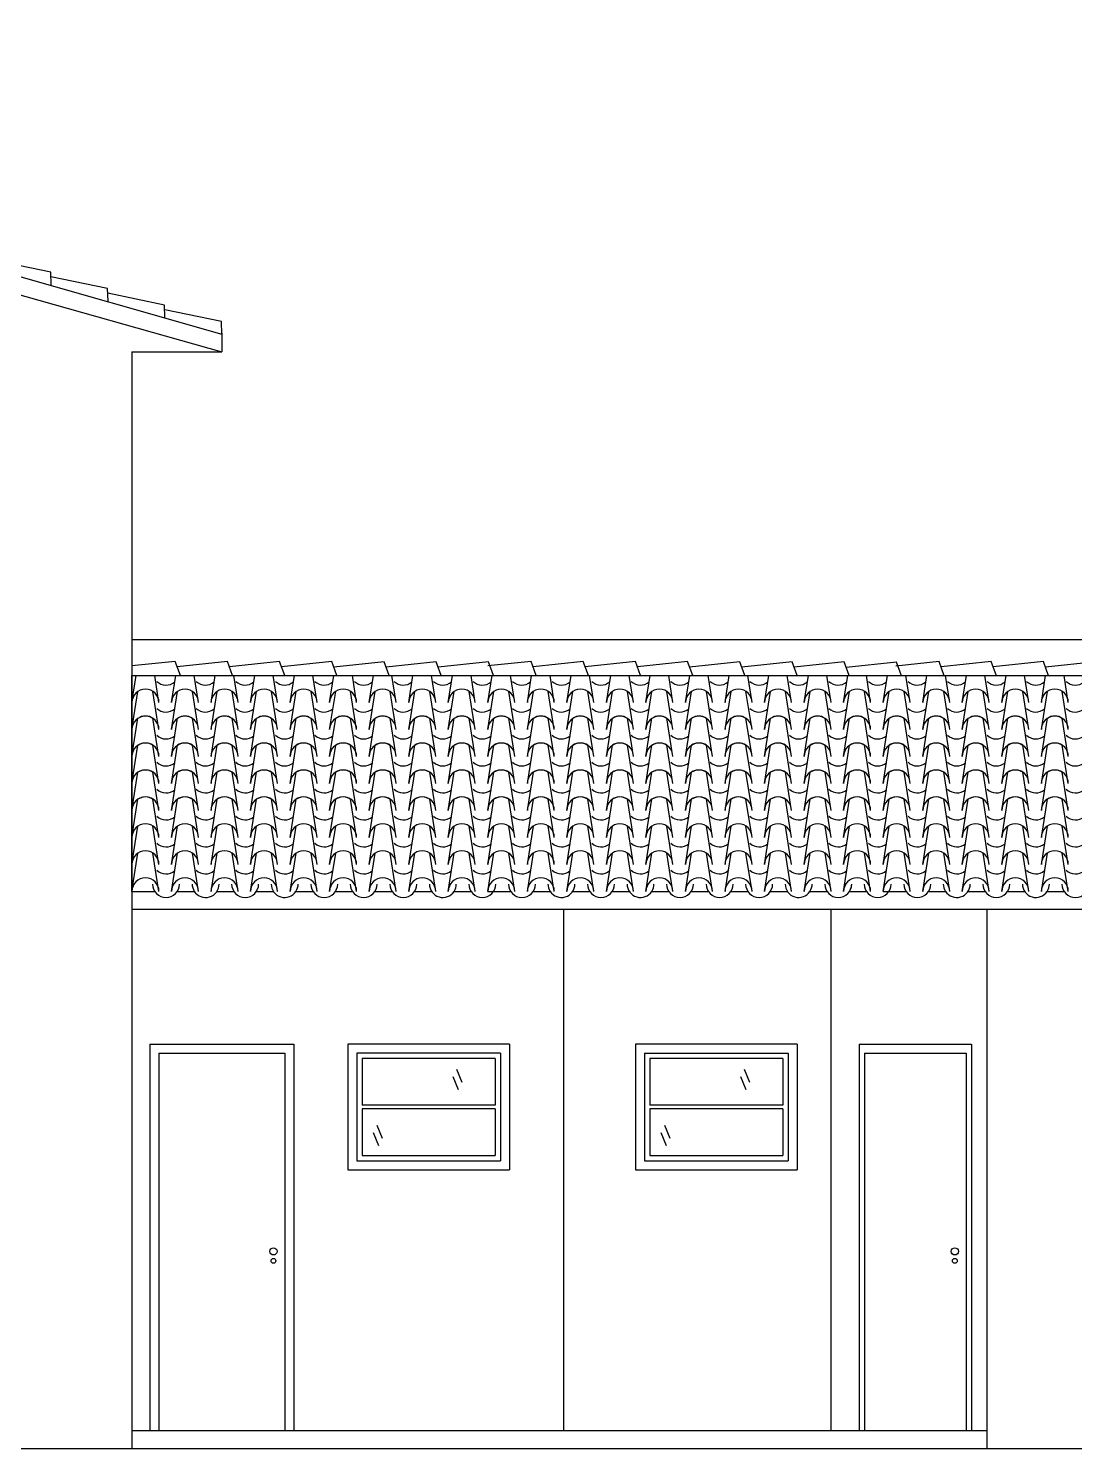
# Model space of a CAD drawing. Header units: millimetres. Extents: x 237 to 339, y 16 to 52.
# Drawn here: x 302.3 to 308.12, y 42.47 to 50.37 of the extents above; entities that cross this region are included whole.
import ezdxf

# ---------------------------------------------------------------- set-up
doc = ezdxf.new("R2010")
doc.units = ezdxf.units.MM
doc.header["$LTSCALE"] = 0.6
doc.header["$MEASUREMENT"] = 0
for name, color, linetype in [('0.3', 3, 'Continuous'), ('0.4', 4, 'Continuous'), ('AR-ALV-BXA', 1, 'Continuous'), ('COBERTURA', 32, 'Continuous')]:
    doc.layers.add(name, color=color, linetype=linetype)

msp = doc.modelspace()

# ---------------------------------------------------------------- linework, layer by layer
at = {"layer": '0.3', "lineweight": -3}
for p, q in [((297.379, 50.2666), (303.3773, 48.5706)), ((303.3773, 48.6745), (303.3773, 48.5706)), ((302.8773, 48.5706), (302.8773, 42.4706)), ((302.8773, 48.5706), (303.3772, 48.5706)), ((302.8773, 46.7703), (302.8773, 45.5703)), ((302.8773, 45.5703), (302.8773, 46.7703))]:
    msp.add_line(p, q, dxfattribs=at)
at = {"layer": '0.4', "lineweight": -3}
msp.add_line((286.9229, 42.4706), (313.7273, 42.4706), dxfattribs=at)
at = {"layer": 'AR-ALV-BXA', "lineweight": -3}
for p, q in [((302.8773, 46.9706), (310.2273, 46.9706)), ((302.8773, 46.7703), (310.2273, 46.7703)), ((302.8773, 45.5703), (303.004, 45.5703)), ((303.1298, 45.5703), (303.2239, 45.5703)), ((303.3497, 45.5703), (303.4438, 45.5703)), ((303.5696, 45.5703), (303.6637, 45.5703)), ((303.7895, 45.5703), (303.8836, 45.5703)), ((304.0094, 45.5703), (304.1035, 45.5703)), ((304.2293, 45.5703), (304.3235, 45.5703)), ((304.4493, 45.5703), (304.5434, 45.5703)), ((304.6692, 45.5703), (304.7633, 45.5703)), ((304.8565, 45.5703), (304.9832, 45.5703)), ((305.109, 45.5703), (305.2031, 45.5703)), ((305.3289, 45.5703), (305.423, 45.5703)), ((305.5488, 45.5703), (305.6429, 45.5703)), ((305.7687, 45.5703), (305.8628, 45.5703)), ((305.9886, 45.5703), (306.0827, 45.5703)), ((306.2085, 45.5703), (306.3027, 45.5703)), ((306.4285, 45.5703), (306.5226, 45.5703)), ((306.6484, 45.5703), (306.7425, 45.5703)), ((306.8683, 45.5703), (306.9624, 45.5703)), ((307.0556, 45.5703), (307.1823, 45.5703)), ((307.3081, 45.5703), (307.4022, 45.5703)), ((307.528, 45.5703), (307.6221, 45.5703)), ((307.7479, 45.5703), (307.842, 45.5703)), ((307.9678, 45.5703), (308.062, 45.5703)), ((302.8773, 45.4703), (310.2273, 45.4703)), ((305.2773, 45.4703), (305.2773, 42.5706)), ((306.7651, 45.4703), (306.7651, 42.5706)), ((307.632, 45.4703), (307.632, 42.4706)), ((302.9773, 44.7206), (303.7773, 44.7206)), ((302.9773, 44.7206), (302.9773, 42.5706)), ((303.7773, 44.7206), (303.7773, 42.5706)), ((304.9773, 44.7206), (304.0773, 44.7206)), ((304.0773, 44.7206), (304.0773, 44.0206)), ((304.9773, 44.7206), (304.9773, 44.0206)), ((306.5773, 44.7206), (305.6773, 44.7206)), ((305.6773, 44.7206), (305.6773, 44.0206)), ((306.5773, 44.7206), (306.5773, 44.0206)), ((306.9217, 44.7206), (307.5473, 44.7206)), ((306.9217, 44.7206), (306.9217, 42.5706)), ((307.5473, 44.7206), (307.5473, 42.5706)), ((303.0273, 44.6706), (303.0273, 42.5706)), ((303.0273, 44.6706), (303.7273, 44.6706)), ((303.7273, 44.6706), (303.7273, 42.5706)), ((304.1273, 44.6706), (304.1273, 44.0706)), ((304.9273, 44.6706), (304.1273, 44.6706)), ((304.8973, 44.6406), (304.1573, 44.6406)), ((304.1573, 44.6406), (304.1573, 44.3806)), ((304.8973, 44.6406), (304.8973, 44.3806)), ((304.9273, 44.6706), (304.9273, 44.0706)), ((305.7273, 44.6706), (306.5273, 44.6706)), ((305.7273, 44.6706), (305.7273, 44.0706)), ((306.4973, 44.6406), (305.7573, 44.6406)), ((305.7573, 44.6406), (305.7573, 44.3806)), ((306.4973, 44.6406), (306.4973, 44.3806)), ((306.5273, 44.6706), (306.5273, 44.0706)), ((306.9517, 44.6706), (306.9517, 42.5706)), ((306.9517, 44.6706), (307.5173, 44.6706)), ((307.5173, 44.6706), (307.5173, 42.5706)), ((304.6827, 44.5807), (304.7124, 44.5087)), ((306.2827, 44.5807), (306.3124, 44.5087)), ((304.6626, 44.5406), (304.6923, 44.4686)), ((306.2626, 44.5406), (306.2923, 44.4686)), ((304.8973, 44.3806), (304.1573, 44.3806)), ((304.8973, 44.3606), (304.1573, 44.3606)), ((304.1573, 44.3606), (304.1573, 44.1006)), ((304.8973, 44.3606), (304.8973, 44.1006)), ((306.4973, 44.3806), (305.7573, 44.3806)), ((306.4973, 44.3606), (305.7573, 44.3606)), ((305.7573, 44.3606), (305.7573, 44.1006)), ((306.4973, 44.3606), (306.4973, 44.1006)), ((304.2395, 44.2695), (304.2692, 44.1975)), ((305.8395, 44.2695), (305.8692, 44.1975)), ((304.2194, 44.2293), (304.2491, 44.1573)), ((305.8194, 44.2293), (305.8491, 44.1573)), ((304.1573, 44.1006), (304.8973, 44.1006)), ((305.7573, 44.1006), (306.4973, 44.1006)), ((304.0773, 44.0206), (304.9773, 44.0206)), ((304.1273, 44.0706), (304.9273, 44.0706)), ((305.6773, 44.0206), (306.5773, 44.0206)), ((305.7273, 44.0706), (306.5273, 44.0706)), ((302.8773, 42.5706), (307.632, 42.5706))]:
    msp.add_line(p, q, dxfattribs=at)
for centre, radius in [((303.6641, 43.5676), 0.02), ((307.4542, 43.5676), 0.02), ((303.6641, 43.5149), 0.0134), ((307.4542, 43.5149), 0.0134)]:
    msp.add_circle(centre, radius, dxfattribs=at)
at = {"layer": 'COBERTURA', "lineweight": -3}
for p, q in [((297.3852, 50.3706), (303.3774, 48.6706)), ((302.4251, 49.0145), (302.1097, 49.0797)), ((302.428, 48.9447), (302.4251, 49.0145)), ((302.7416, 48.9231), (302.4262, 48.9883)), ((302.428, 48.9447), (302.428, 48.9447)), ((302.7444, 48.8533), (302.7416, 48.9231)), ((303.058, 48.8317), (302.7426, 48.8969)), ((303.0609, 48.7619), (303.058, 48.8317)), ((303.3745, 48.7404), (303.0591, 48.8055)), ((303.0609, 48.7619), (303.0609, 48.7619)), ((303.3774, 48.6706), (303.3745, 48.7404)), ((303.1175, 46.8497), (302.8773, 46.8241)), ((303.1466, 46.7703), (303.1175, 46.8497)), ((303.408, 46.8491), (303.1286, 46.8194)), ((303.4368, 46.7703), (303.408, 46.8491)), ((303.6984, 46.8486), (303.419, 46.8189)), ((303.727, 46.7703), (303.6984, 46.8486)), ((303.9888, 46.848), (303.7095, 46.8183)), ((304.0173, 46.7703), (303.9888, 46.848)), ((304.2793, 46.8475), (303.9999, 46.8178)), ((304.3075, 46.7703), (304.2793, 46.8475)), ((305.0967, 46.8497), (304.8565, 46.8241)), ((305.1258, 46.7703), (305.0967, 46.8497)), ((305.3872, 46.8491), (305.1078, 46.8194)), ((305.416, 46.7703), (305.3872, 46.8491)), ((305.6776, 46.8486), (305.3982, 46.8189)), ((305.7062, 46.7703), (305.6776, 46.8486)), ((305.968, 46.848), (305.6887, 46.8183)), ((305.9965, 46.7703), (305.968, 46.848)), ((306.2585, 46.8475), (305.9791, 46.8178)), ((306.2867, 46.7703), (306.2585, 46.8475)), ((307.3664, 46.8491), (307.1261, 46.8236)), ((307.3954, 46.7698), (307.3664, 46.8491)), ((307.6568, 46.8486), (307.3774, 46.8189)), ((307.6856, 46.7698), (307.6568, 46.8486)), ((307.9472, 46.848), (307.6679, 46.8183)), ((307.9759, 46.7698), (307.9472, 46.848)), ((308.2377, 46.8475), (307.9583, 46.8178)), ((302.8773, 46.6203), (302.9009, 46.7703)), ((303.0273, 46.6203), (303.0037, 46.7703)), ((303.0972, 46.6203), (303.1208, 46.7703)), ((303.1415, 46.7841), (303.1415, 46.7841)), ((303.2472, 46.6203), (303.2236, 46.7703)), ((303.3171, 46.6203), (303.3407, 46.7703)), ((303.432, 46.7835), (303.432, 46.7835)), ((303.4671, 46.6203), (303.4435, 46.7703)), ((303.537, 46.6203), (303.5606, 46.7703)), ((303.687, 46.6203), (303.6634, 46.7703)), ((303.7224, 46.783), (303.7224, 46.783)), ((303.7569, 46.6203), (303.7805, 46.7703)), ((303.9069, 46.6203), (303.8833, 46.7703)), ((303.9768, 46.6203), (304.0004, 46.7703)), ((304.0128, 46.7824), (304.0128, 46.7824)), ((304.1268, 46.6203), (304.1032, 46.7703)), ((304.1967, 46.6203), (304.2203, 46.7703)), ((304.5697, 46.8469), (304.2903, 46.8172)), ((304.3033, 46.7819), (304.3033, 46.7819)), ((304.3467, 46.6203), (304.3231, 46.7703)), ((304.4166, 46.6203), (304.4403, 46.7703)), ((304.5666, 46.6203), (304.543, 46.7703)), ((304.5977, 46.7703), (304.5697, 46.8469)), ((304.8601, 46.8464), (304.5808, 46.8167)), ((304.5937, 46.7813), (304.5937, 46.7813)), ((304.6366, 46.6203), (304.6602, 46.7703)), ((304.7866, 46.6203), (304.763, 46.7703)), ((304.8565, 46.6203), (304.8801, 46.7703)), ((304.8565, 46.6203), (304.8801, 46.7703)), ((304.888, 46.7703), (304.8601, 46.8464)), ((304.8841, 46.7808), (304.8841, 46.7808)), ((305.0065, 46.6203), (304.9829, 46.7703)), ((305.0764, 46.6203), (305.1, 46.7703)), ((305.1208, 46.7841), (305.1208, 46.7841)), ((305.2264, 46.6203), (305.2028, 46.7703)), ((305.2963, 46.6203), (305.3199, 46.7703)), ((305.4112, 46.7835), (305.4112, 46.7835)), ((305.4463, 46.6203), (305.4227, 46.7703)), ((305.5162, 46.6203), (305.5398, 46.7703)), ((305.6662, 46.6203), (305.6426, 46.7703)), ((305.7016, 46.783), (305.7016, 46.783)), ((305.7361, 46.6203), (305.7597, 46.7703)), ((305.8861, 46.6203), (305.8625, 46.7703)), ((305.956, 46.6203), (305.9796, 46.7703)), ((305.992, 46.7824), (305.992, 46.7824)), ((306.106, 46.6203), (306.0824, 46.7703)), ((306.1759, 46.6203), (306.1995, 46.7703)), ((306.5489, 46.8469), (306.2695, 46.8172)), ((306.2825, 46.7819), (306.2825, 46.7819)), ((306.3259, 46.6203), (306.3023, 46.7703)), ((306.3959, 46.6203), (306.4195, 46.7703)), ((306.5459, 46.6203), (306.5222, 46.7703)), ((306.5769, 46.7703), (306.5489, 46.8469)), ((306.8393, 46.8464), (306.56, 46.8167)), ((306.5729, 46.7813), (306.5729, 46.7813)), ((306.6158, 46.6203), (306.6394, 46.7703)), ((306.7658, 46.6203), (306.7422, 46.7703)), ((306.8357, 46.6203), (306.8593, 46.7703)), ((306.8357, 46.6203), (306.8593, 46.7703)), ((306.8672, 46.7703), (306.8393, 46.8464)), ((307.1298, 46.8458), (306.8504, 46.8161)), ((306.8633, 46.7808), (306.8633, 46.7808)), ((306.9857, 46.6203), (306.9621, 46.7703)), ((307.0556, 46.6203), (307.0792, 46.7703)), ((307.0556, 46.6203), (307.0792, 46.7703)), ((307.1576, 46.7698), (307.1298, 46.8458)), ((307.1538, 46.7802), (307.1538, 46.7802)), ((307.2056, 46.6203), (307.182, 46.7703)), ((307.2755, 46.6203), (307.2991, 46.7703)), ((307.3904, 46.7835), (307.3904, 46.7835)), ((307.4255, 46.6203), (307.4019, 46.7703)), ((307.4954, 46.6203), (307.519, 46.7703)), ((307.6454, 46.6203), (307.6218, 46.7703)), ((307.6808, 46.783), (307.6808, 46.783)), ((307.7153, 46.6203), (307.7389, 46.7703)), ((307.8653, 46.6203), (307.8417, 46.7703)), ((307.9352, 46.6203), (307.9588, 46.7703)), ((307.9712, 46.7824), (307.9712, 46.7824)), ((308.0852, 46.6203), (308.0616, 46.7703)), ((302.8773, 46.4703), (302.9107, 46.6828)), ((303.0273, 46.4703), (302.9938, 46.6828)), ((303.0972, 46.4703), (303.1306, 46.6828)), ((303.2472, 46.4703), (303.2137, 46.6828)), ((303.3171, 46.4703), (303.3505, 46.6828)), ((303.4671, 46.4703), (303.4337, 46.6828)), ((303.537, 46.4703), (303.5704, 46.6828)), ((303.687, 46.4703), (303.6536, 46.6828)), ((303.7569, 46.4703), (303.7903, 46.6828)), ((303.9069, 46.4703), (303.8735, 46.6828)), ((303.9768, 46.4703), (304.0103, 46.6828)), ((304.1268, 46.4703), (304.0934, 46.6828)), ((304.1967, 46.4703), (304.2302, 46.6828)), ((304.3467, 46.4703), (304.3133, 46.6828)), ((304.4166, 46.4703), (304.4501, 46.6828)), ((304.5666, 46.4703), (304.5332, 46.6828)), ((304.6366, 46.4703), (304.67, 46.6828)), ((304.7866, 46.4703), (304.7531, 46.6828)), ((304.8565, 46.4703), (304.8899, 46.6828)), ((304.8565, 46.4703), (304.8899, 46.6828)), ((305.0065, 46.4703), (304.973, 46.6828)), ((305.0764, 46.4703), (305.1098, 46.6828)), ((305.2264, 46.4703), (305.1929, 46.6828)), ((305.2963, 46.4703), (305.3297, 46.6828)), ((305.4463, 46.4703), (305.4129, 46.6828)), ((305.5162, 46.4703), (305.5496, 46.6828)), ((305.6662, 46.4703), (305.6328, 46.6828)), ((305.7361, 46.4703), (305.7696, 46.6828)), ((305.8861, 46.4703), (305.8527, 46.6828)), ((305.956, 46.4703), (305.9895, 46.6828)), ((306.106, 46.4703), (306.0726, 46.6828)), ((306.1759, 46.4703), (306.2094, 46.6828)), ((306.3259, 46.4703), (306.2925, 46.6828)), ((306.3959, 46.4703), (306.4293, 46.6828)), ((306.5459, 46.4703), (306.5124, 46.6828)), ((306.6158, 46.4703), (306.6492, 46.6828)), ((306.7658, 46.4703), (306.7323, 46.6828)), ((306.8357, 46.4703), (306.8691, 46.6828)), ((306.8357, 46.4703), (306.8691, 46.6828)), ((306.9857, 46.4703), (306.9522, 46.6828)), ((307.0556, 46.4703), (307.089, 46.6828)), ((307.0556, 46.4703), (307.089, 46.6828)), ((307.2056, 46.4703), (307.1722, 46.6828)), ((307.2755, 46.4703), (307.3089, 46.6828)), ((307.4255, 46.4703), (307.3921, 46.6828)), ((307.4954, 46.4703), (307.5288, 46.6828)), ((307.6454, 46.4703), (307.612, 46.6828)), ((307.7153, 46.4703), (307.7488, 46.6828)), ((307.8653, 46.4703), (307.8319, 46.6828)), ((307.9352, 46.4703), (307.9687, 46.6828)), ((308.0852, 46.4703), (308.0518, 46.6828)), ((302.8773, 46.3203), (302.9107, 46.5328)), ((303.0273, 46.3203), (302.9938, 46.5328)), ((303.0972, 46.3203), (303.1306, 46.5328)), ((303.2472, 46.3203), (303.2137, 46.5328)), ((303.3171, 46.3203), (303.3505, 46.5328)), ((303.4671, 46.3203), (303.4337, 46.5328)), ((303.537, 46.3203), (303.5704, 46.5328)), ((303.687, 46.3203), (303.6536, 46.5328)), ((303.7569, 46.3203), (303.7903, 46.5328)), ((303.9069, 46.3203), (303.8735, 46.5328)), ((303.9768, 46.3203), (304.0103, 46.5328)), ((304.1268, 46.3203), (304.0934, 46.5328)), ((304.1967, 46.3203), (304.2302, 46.5328)), ((304.3467, 46.3203), (304.3133, 46.5328)), ((304.4166, 46.3203), (304.4501, 46.5328)), ((304.5666, 46.3203), (304.5332, 46.5328)), ((304.6366, 46.3203), (304.67, 46.5328)), ((304.7866, 46.3203), (304.7531, 46.5328)), ((304.8565, 46.3203), (304.8899, 46.5328)), ((304.8565, 46.3203), (304.8899, 46.5328)), ((305.0065, 46.3203), (304.973, 46.5328)), ((305.0764, 46.3203), (305.1098, 46.5328)), ((305.2264, 46.3203), (305.1929, 46.5328)), ((305.2963, 46.3203), (305.3297, 46.5328)), ((305.4463, 46.3203), (305.4129, 46.5328)), ((305.5162, 46.3203), (305.5496, 46.5328)), ((305.6662, 46.3203), (305.6328, 46.5328)), ((305.7361, 46.3203), (305.7696, 46.5328)), ((305.8861, 46.3203), (305.8527, 46.5328)), ((305.956, 46.3203), (305.9895, 46.5328)), ((306.106, 46.3203), (306.0726, 46.5328)), ((306.1759, 46.3203), (306.2094, 46.5328)), ((306.3259, 46.3203), (306.2925, 46.5328)), ((306.3959, 46.3203), (306.4293, 46.5328)), ((306.5459, 46.3203), (306.5124, 46.5328)), ((306.6158, 46.3203), (306.6492, 46.5328)), ((306.7658, 46.3203), (306.7323, 46.5328)), ((306.8357, 46.3203), (306.8691, 46.5328)), ((306.8357, 46.3203), (306.8691, 46.5328)), ((306.9857, 46.3203), (306.9522, 46.5328)), ((307.0556, 46.3203), (307.089, 46.5328)), ((307.0556, 46.3203), (307.089, 46.5328)), ((307.2056, 46.3203), (307.1722, 46.5328)), ((307.2755, 46.3203), (307.3089, 46.5328)), ((307.4255, 46.3203), (307.3921, 46.5328)), ((307.4954, 46.3203), (307.5288, 46.5328)), ((307.6454, 46.3203), (307.612, 46.5328)), ((307.7153, 46.3203), (307.7488, 46.5328)), ((307.8653, 46.3203), (307.8319, 46.5328)), ((307.9352, 46.3203), (307.9687, 46.5328)), ((308.0852, 46.3203), (308.0518, 46.5328)), ((302.8773, 46.1703), (302.9107, 46.3828)), ((303.0273, 46.1703), (302.9938, 46.3828)), ((303.0972, 46.1703), (303.1306, 46.3828)), ((303.2472, 46.1703), (303.2137, 46.3828)), ((303.3171, 46.1703), (303.3505, 46.3828)), ((303.4671, 46.1703), (303.4337, 46.3828)), ((303.537, 46.1703), (303.5704, 46.3828)), ((303.687, 46.1703), (303.6536, 46.3828)), ((303.7569, 46.1703), (303.7903, 46.3828)), ((303.9069, 46.1703), (303.8735, 46.3828)), ((303.9768, 46.1703), (304.0103, 46.3828)), ((304.1268, 46.1703), (304.0934, 46.3828)), ((304.1967, 46.1703), (304.2302, 46.3828)), ((304.3467, 46.1703), (304.3133, 46.3828)), ((304.4166, 46.1703), (304.4501, 46.3828)), ((304.5666, 46.1703), (304.5332, 46.3828)), ((304.6366, 46.1703), (304.67, 46.3828)), ((304.7866, 46.1703), (304.7531, 46.3828)), ((304.8565, 46.1703), (304.8899, 46.3828)), ((304.8565, 46.1703), (304.8899, 46.3828)), ((305.0065, 46.1703), (304.973, 46.3828)), ((305.0764, 46.1703), (305.1098, 46.3828)), ((305.2264, 46.1703), (305.1929, 46.3828)), ((305.2963, 46.1703), (305.3297, 46.3828)), ((305.4463, 46.1703), (305.4129, 46.3828)), ((305.5162, 46.1703), (305.5496, 46.3828)), ((305.6662, 46.1703), (305.6328, 46.3828)), ((305.7361, 46.1703), (305.7696, 46.3828)), ((305.8861, 46.1703), (305.8527, 46.3828)), ((305.956, 46.1703), (305.9895, 46.3828)), ((306.106, 46.1703), (306.0726, 46.3828)), ((306.1759, 46.1703), (306.2094, 46.3828)), ((306.3259, 46.1703), (306.2925, 46.3828)), ((306.3959, 46.1703), (306.4293, 46.3828)), ((306.5459, 46.1703), (306.5124, 46.3828)), ((306.6158, 46.1703), (306.6492, 46.3828)), ((306.7658, 46.1703), (306.7323, 46.3828)), ((306.8357, 46.1703), (306.8691, 46.3828)), ((306.8357, 46.1703), (306.8691, 46.3828)), ((306.9857, 46.1703), (306.9522, 46.3828)), ((307.0556, 46.1703), (307.089, 46.3828)), ((307.0556, 46.1703), (307.089, 46.3828)), ((307.2056, 46.1703), (307.1722, 46.3828)), ((307.2755, 46.1703), (307.3089, 46.3828)), ((307.4255, 46.1703), (307.3921, 46.3828)), ((307.4954, 46.1703), (307.5288, 46.3828)), ((307.6454, 46.1703), (307.612, 46.3828)), ((307.7153, 46.1703), (307.7488, 46.3828)), ((307.8653, 46.1703), (307.8319, 46.3828)), ((307.9352, 46.1703), (307.9687, 46.3828)), ((308.0852, 46.1703), (308.0518, 46.3828)), ((302.8773, 46.0203), (302.9107, 46.2328)), ((303.0273, 46.0203), (302.9938, 46.2328)), ((303.0972, 46.0203), (303.1306, 46.2328)), ((303.2472, 46.0203), (303.2137, 46.2328)), ((303.3171, 46.0203), (303.3505, 46.2328)), ((303.4671, 46.0203), (303.4337, 46.2328)), ((303.537, 46.0203), (303.5704, 46.2328)), ((303.687, 46.0203), (303.6536, 46.2328)), ((303.7569, 46.0203), (303.7903, 46.2328)), ((303.9069, 46.0203), (303.8735, 46.2328)), ((303.9768, 46.0203), (304.0103, 46.2328)), ((304.1268, 46.0203), (304.0934, 46.2328)), ((304.1967, 46.0203), (304.2302, 46.2328)), ((304.3467, 46.0203), (304.3133, 46.2328)), ((304.4166, 46.0203), (304.4501, 46.2328)), ((304.5666, 46.0203), (304.5332, 46.2328)), ((304.6366, 46.0203), (304.67, 46.2328)), ((304.7866, 46.0203), (304.7531, 46.2328)), ((304.8565, 46.0203), (304.8899, 46.2328)), ((304.8565, 46.0203), (304.8899, 46.2328)), ((305.0065, 46.0203), (304.973, 46.2328)), ((305.0764, 46.0203), (305.1098, 46.2328)), ((305.2264, 46.0203), (305.1929, 46.2328)), ((305.2963, 46.0203), (305.3297, 46.2328)), ((305.4463, 46.0203), (305.4129, 46.2328)), ((305.5162, 46.0203), (305.5496, 46.2328)), ((305.6662, 46.0203), (305.6328, 46.2328)), ((305.7361, 46.0203), (305.7696, 46.2328)), ((305.8861, 46.0203), (305.8527, 46.2328)), ((305.956, 46.0203), (305.9895, 46.2328)), ((306.106, 46.0203), (306.0726, 46.2328)), ((306.1759, 46.0203), (306.2094, 46.2328)), ((306.3259, 46.0203), (306.2925, 46.2328)), ((306.3959, 46.0203), (306.4293, 46.2328)), ((306.5459, 46.0203), (306.5124, 46.2328)), ((306.6158, 46.0203), (306.6492, 46.2328)), ((306.7658, 46.0203), (306.7323, 46.2328)), ((306.8357, 46.0203), (306.8691, 46.2328)), ((306.8357, 46.0203), (306.8691, 46.2328)), ((306.9857, 46.0203), (306.9522, 46.2328)), ((307.0556, 46.0203), (307.089, 46.2328)), ((307.0556, 46.0203), (307.089, 46.2328)), ((307.2056, 46.0203), (307.1722, 46.2328)), ((307.2755, 46.0203), (307.3089, 46.2328)), ((307.4255, 46.0203), (307.3921, 46.2328)), ((307.4954, 46.0203), (307.5288, 46.2328)), ((307.6454, 46.0203), (307.612, 46.2328)), ((307.7153, 46.0203), (307.7488, 46.2328)), ((307.8653, 46.0203), (307.8319, 46.2328)), ((307.9352, 46.0203), (307.9687, 46.2328)), ((308.0852, 46.0203), (308.0518, 46.2328)), ((302.8773, 45.8703), (302.9107, 46.0828)), ((303.0273, 45.8703), (302.9938, 46.0828)), ((303.0972, 45.8703), (303.1306, 46.0828)), ((303.2472, 45.8703), (303.2137, 46.0828)), ((303.3171, 45.8703), (303.3505, 46.0828)), ((303.4671, 45.8703), (303.4337, 46.0828)), ((303.537, 45.8703), (303.5704, 46.0828)), ((303.687, 45.8703), (303.6536, 46.0828)), ((303.7569, 45.8703), (303.7903, 46.0828)), ((303.9069, 45.8703), (303.8735, 46.0828)), ((303.9768, 45.8703), (304.0103, 46.0828)), ((304.1268, 45.8703), (304.0934, 46.0828)), ((304.1967, 45.8703), (304.2302, 46.0828)), ((304.3467, 45.8703), (304.3133, 46.0828)), ((304.4166, 45.8703), (304.4501, 46.0828)), ((304.5666, 45.8703), (304.5332, 46.0828)), ((304.6366, 45.8703), (304.67, 46.0828)), ((304.7866, 45.8703), (304.7531, 46.0828)), ((304.8565, 45.8703), (304.8899, 46.0828)), ((304.8565, 45.8703), (304.8899, 46.0828)), ((305.0065, 45.8703), (304.973, 46.0828)), ((305.0764, 45.8703), (305.1098, 46.0828)), ((305.2264, 45.8703), (305.1929, 46.0828)), ((305.2963, 45.8703), (305.3297, 46.0828)), ((305.4463, 45.8703), (305.4129, 46.0828)), ((305.5162, 45.8703), (305.5496, 46.0828)), ((305.6662, 45.8703), (305.6328, 46.0828)), ((305.7361, 45.8703), (305.7696, 46.0828)), ((305.8861, 45.8703), (305.8527, 46.0828)), ((305.956, 45.8703), (305.9895, 46.0828)), ((306.106, 45.8703), (306.0726, 46.0828)), ((306.1759, 45.8703), (306.2094, 46.0828)), ((306.3259, 45.8703), (306.2925, 46.0828)), ((306.3959, 45.8703), (306.4293, 46.0828)), ((306.5459, 45.8703), (306.5124, 46.0828)), ((306.6158, 45.8703), (306.6492, 46.0828)), ((306.7658, 45.8703), (306.7323, 46.0828)), ((306.8357, 45.8703), (306.8691, 46.0828)), ((306.8357, 45.8703), (306.8691, 46.0828)), ((306.9857, 45.8703), (306.9522, 46.0828)), ((307.0556, 45.8703), (307.089, 46.0828)), ((307.0556, 45.8703), (307.089, 46.0828)), ((307.2056, 45.8703), (307.1722, 46.0828)), ((307.2755, 45.8703), (307.3089, 46.0828)), ((307.4255, 45.8703), (307.3921, 46.0828)), ((307.4954, 45.8703), (307.5288, 46.0828)), ((307.6454, 45.8703), (307.612, 46.0828)), ((307.7153, 45.8703), (307.7488, 46.0828)), ((307.8653, 45.8703), (307.8319, 46.0828)), ((307.9352, 45.8703), (307.9687, 46.0828)), ((308.0852, 45.8703), (308.0518, 46.0828)), ((302.8773, 45.7203), (302.9107, 45.9328)), ((303.0273, 45.7203), (302.9938, 45.9328)), ((303.0972, 45.7203), (303.1306, 45.9328)), ((303.2472, 45.7203), (303.2137, 45.9328)), ((303.3171, 45.7203), (303.3505, 45.9328)), ((303.4671, 45.7203), (303.4337, 45.9328)), ((303.537, 45.7203), (303.5704, 45.9328)), ((303.687, 45.7203), (303.6536, 45.9328)), ((303.7569, 45.7203), (303.7903, 45.9328)), ((303.9069, 45.7203), (303.8735, 45.9328)), ((303.9768, 45.7203), (304.0103, 45.9328)), ((304.1268, 45.7203), (304.0934, 45.9328)), ((304.1967, 45.7203), (304.2302, 45.9328)), ((304.3467, 45.7203), (304.3133, 45.9328)), ((304.4166, 45.7203), (304.4501, 45.9328)), ((304.5666, 45.7203), (304.5332, 45.9328)), ((304.6366, 45.7203), (304.67, 45.9328)), ((304.7866, 45.7203), (304.7531, 45.9328)), ((304.8565, 45.7203), (304.8899, 45.9328)), ((304.8565, 45.7203), (304.8899, 45.9328)), ((305.0065, 45.7203), (304.973, 45.9328)), ((305.0764, 45.7203), (305.1098, 45.9328)), ((305.2264, 45.7203), (305.1929, 45.9328)), ((305.2963, 45.7203), (305.3297, 45.9328)), ((305.4463, 45.7203), (305.4129, 45.9328)), ((305.5162, 45.7203), (305.5496, 45.9328)), ((305.6662, 45.7203), (305.6328, 45.9328)), ((305.7361, 45.7203), (305.7696, 45.9328)), ((305.8861, 45.7203), (305.8527, 45.9328)), ((305.956, 45.7203), (305.9895, 45.9328)), ((306.106, 45.7203), (306.0726, 45.9328)), ((306.1759, 45.7203), (306.2094, 45.9328)), ((306.3259, 45.7203), (306.2925, 45.9328)), ((306.3959, 45.7203), (306.4293, 45.9328)), ((306.5459, 45.7203), (306.5124, 45.9328)), ((306.6158, 45.7203), (306.6492, 45.9328)), ((306.7658, 45.7203), (306.7323, 45.9328)), ((306.8357, 45.7203), (306.8691, 45.9328)), ((306.8357, 45.7203), (306.8691, 45.9328)), ((306.9857, 45.7203), (306.9522, 45.9328)), ((307.0556, 45.7203), (307.089, 45.9328)), ((307.0556, 45.7203), (307.089, 45.9328)), ((307.2056, 45.7203), (307.1722, 45.9328)), ((307.2755, 45.7203), (307.3089, 45.9328)), ((307.4255, 45.7203), (307.3921, 45.9328)), ((307.4954, 45.7203), (307.5288, 45.9328)), ((307.6454, 45.7203), (307.612, 45.9328)), ((307.7153, 45.7203), (307.7488, 45.9328)), ((307.8653, 45.7203), (307.8319, 45.9328)), ((307.9352, 45.7203), (307.9687, 45.9328)), ((308.0852, 45.7203), (308.0518, 45.9328)), ((302.8773, 45.5703), (302.9107, 45.7828)), ((303.0273, 45.5703), (302.9938, 45.7828)), ((303.0972, 45.5703), (303.1306, 45.7828)), ((303.2472, 45.5703), (303.2137, 45.7828)), ((303.3171, 45.5703), (303.3505, 45.7828)), ((303.4671, 45.5703), (303.4337, 45.7828)), ((303.537, 45.5703), (303.5704, 45.7828)), ((303.687, 45.5703), (303.6536, 45.7828)), ((303.7569, 45.5703), (303.7903, 45.7828)), ((303.9069, 45.5703), (303.8735, 45.7828)), ((303.9768, 45.5703), (304.0103, 45.7828)), ((304.1268, 45.5703), (304.0934, 45.7828)), ((304.1967, 45.5703), (304.2302, 45.7828)), ((304.3467, 45.5703), (304.3133, 45.7828)), ((304.4166, 45.5703), (304.4501, 45.7828)), ((304.5666, 45.5703), (304.5332, 45.7828)), ((304.6366, 45.5703), (304.67, 45.7828)), ((304.7866, 45.5703), (304.7531, 45.7828)), ((304.8565, 45.5703), (304.8899, 45.7828)), ((304.8565, 45.5703), (304.8899, 45.7828)), ((305.0065, 45.5703), (304.973, 45.7828)), ((305.0764, 45.5703), (305.1098, 45.7828)), ((305.2264, 45.5703), (305.1929, 45.7828)), ((305.2963, 45.5703), (305.3297, 45.7828)), ((305.4463, 45.5703), (305.4129, 45.7828)), ((305.5162, 45.5703), (305.5496, 45.7828)), ((305.6662, 45.5703), (305.6328, 45.7828)), ((305.7361, 45.5703), (305.7696, 45.7828)), ((305.8861, 45.5703), (305.8527, 45.7828)), ((305.956, 45.5703), (305.9895, 45.7828)), ((306.106, 45.5703), (306.0726, 45.7828)), ((306.1759, 45.5703), (306.2094, 45.7828)), ((306.3259, 45.5703), (306.2925, 45.7828)), ((306.3959, 45.5703), (306.4293, 45.7828)), ((306.5459, 45.5703), (306.5124, 45.7828)), ((306.6158, 45.5703), (306.6492, 45.7828)), ((306.7658, 45.5703), (306.7323, 45.7828)), ((306.8357, 45.5703), (306.8691, 45.7828)), ((306.8357, 45.5703), (306.8691, 45.7828)), ((306.9857, 45.5703), (306.9522, 45.7828)), ((307.0556, 45.5703), (307.089, 45.7828)), ((307.0556, 45.5703), (307.089, 45.7828)), ((307.2056, 45.5703), (307.1722, 45.7828)), ((307.2755, 45.5703), (307.3089, 45.7828)), ((307.4255, 45.5703), (307.3921, 45.7828)), ((307.4954, 45.5703), (307.5288, 45.7828)), ((307.6454, 45.5703), (307.612, 45.7828)), ((307.7153, 45.5703), (307.7488, 45.7828)), ((307.8653, 45.5703), (307.8319, 45.7828)), ((307.9352, 45.5703), (307.9687, 45.7828)), ((308.0852, 45.5703), (308.0518, 45.7828))]:
    msp.add_line(p, q, dxfattribs=at)
for centre, start, end in [((302.9523, 46.6203), 0, 180), ((303.0669, 46.7928), 226.53687, 310.20813), ((303.1722, 46.6203), 0, 180), ((303.2868, 46.7928), 226.53687, 310.20813), ((303.3921, 46.6203), 0, 180), ((303.5067, 46.7928), 226.53687, 310.20813), ((303.612, 46.6203), 0, 180), ((303.7266, 46.7928), 226.53687, 310.20813), ((303.8319, 46.6203), 0, 180), ((303.9465, 46.7928), 226.53687, 310.20813), ((304.0518, 46.6203), 0, 180), ((304.1664, 46.7928), 226.53687, 310.20813), ((304.2717, 46.6203), 0, 180), ((304.3864, 46.7928), 226.53687, 310.20813), ((304.4916, 46.6203), 0, 180), ((304.6063, 46.7928), 226.53687, 310.20813), ((304.7116, 46.6203), 0, 180), ((304.8262, 46.7928), 226.53687, 310.20813), ((304.9315, 46.6203), 0, 180), ((305.0461, 46.7928), 226.53687, 310.20813), ((305.1514, 46.6203), 0, 180), ((305.266, 46.7928), 226.53687, 310.20813), ((305.3713, 46.6203), 0, 180), ((305.4859, 46.7928), 226.53687, 310.20813), ((305.5912, 46.6203), 0, 180), ((305.7058, 46.7928), 226.53687, 310.20813), ((305.8111, 46.6203), 0, 180), ((305.9257, 46.7928), 226.53687, 310.20813), ((306.031, 46.6203), 0, 180), ((306.1456, 46.7928), 226.53687, 310.20813), ((306.2509, 46.6203), 0, 180), ((306.3656, 46.7928), 226.53687, 310.20813), ((306.4709, 46.6203), 0, 180), ((306.5855, 46.7928), 226.53687, 310.20813), ((306.6908, 46.6203), 0, 180), ((306.8054, 46.7928), 226.53687, 310.20813), ((306.9107, 46.6203), 0, 180), ((307.0253, 46.7928), 226.53687, 310.20813), ((307.1306, 46.6203), 0, 180), ((307.2452, 46.7928), 226.53687, 310.20813), ((307.3505, 46.6203), 0, 180), ((307.4651, 46.7928), 226.53687, 310.20813), ((307.5704, 46.6203), 0, 180), ((307.685, 46.7928), 226.53687, 310.20813), ((307.7903, 46.6203), 0, 180), ((307.9049, 46.7928), 226.53687, 310.20813), ((308.0102, 46.6203), 0, 180), ((308.1248, 46.7928), 226.53687, 310.20813), ((302.9523, 46.4703), 0, 180), ((302.9523, 46.4703), 56.34304, 123.65696), ((303.0669, 46.6428), 226.53687, 310.20813), ((303.1722, 46.4703), 0, 180), ((303.1722, 46.4703), 56.34304, 123.65696), ((303.2868, 46.6428), 226.53687, 310.20813), ((303.3921, 46.4703), 0, 180), ((303.3921, 46.4703), 56.34304, 123.65696), ((303.5067, 46.6428), 226.53687, 310.20813), ((303.612, 46.4703), 0, 180), ((303.612, 46.4703), 56.34304, 123.65696), ((303.7266, 46.6428), 226.53687, 310.20813), ((303.8319, 46.4703), 0, 180), ((303.8319, 46.4703), 56.34304, 123.65696), ((303.9465, 46.6428), 226.53687, 310.20813), ((304.0518, 46.4703), 0, 180), ((304.0518, 46.4703), 56.34304, 123.65696), ((304.1664, 46.6428), 226.53687, 310.20813), ((304.2717, 46.4703), 0, 180), ((304.2717, 46.4703), 56.34304, 123.65696), ((304.3864, 46.6428), 226.53687, 310.20813), ((304.4916, 46.4703), 0, 180), ((304.4916, 46.4703), 56.34304, 123.65696), ((304.6063, 46.6428), 226.53687, 310.20813), ((304.7116, 46.4703), 0, 180), ((304.7116, 46.4703), 56.34304, 123.65696), ((304.8262, 46.6428), 226.53687, 310.20813), ((304.9315, 46.4703), 0, 180), ((304.9315, 46.4703), 56.34304, 123.65696), ((305.0461, 46.6428), 226.53687, 310.20813), ((305.1514, 46.4703), 0, 180), ((305.1514, 46.4703), 56.34304, 123.65696), ((305.266, 46.6428), 226.53687, 310.20813), ((305.3713, 46.4703), 0, 180), ((305.3713, 46.4703), 56.34304, 123.65696), ((305.4859, 46.6428), 226.53687, 310.20813), ((305.5912, 46.4703), 0, 180), ((305.5912, 46.4703), 56.34304, 123.65696), ((305.7058, 46.6428), 226.53687, 310.20813), ((305.8111, 46.4703), 0, 180), ((305.8111, 46.4703), 56.34304, 123.65696), ((305.9257, 46.6428), 226.53687, 310.20813), ((306.031, 46.4703), 0, 180), ((306.031, 46.4703), 56.34304, 123.65696), ((306.1456, 46.6428), 226.53687, 310.20813), ((306.2509, 46.4703), 0, 180), ((306.2509, 46.4703), 56.34304, 123.65696), ((306.3656, 46.6428), 226.53687, 310.20813), ((306.4709, 46.4703), 0, 180), ((306.4709, 46.4703), 56.34304, 123.65696), ((306.5855, 46.6428), 226.53687, 310.20813), ((306.6908, 46.4703), 0, 180), ((306.6908, 46.4703), 56.34304, 123.65696), ((306.8054, 46.6428), 226.53687, 310.20813), ((306.9107, 46.4703), 0, 180), ((306.9107, 46.4703), 56.34304, 123.65696), ((307.0253, 46.6428), 226.53687, 310.20813), ((307.1306, 46.4703), 0, 180), ((307.1306, 46.4703), 56.34304, 123.65696), ((307.2452, 46.6428), 226.53687, 310.20813), ((307.3505, 46.4703), 0, 180), ((307.3505, 46.4703), 56.34304, 123.65696), ((307.4651, 46.6428), 226.53687, 310.20813), ((307.5704, 46.4703), 0, 180), ((307.5704, 46.4703), 56.34304, 123.65696), ((307.685, 46.6428), 226.53687, 310.20813), ((307.7903, 46.4703), 0, 180), ((307.7903, 46.4703), 56.34304, 123.65696), ((307.9049, 46.6428), 226.53687, 310.20813), ((308.0102, 46.4703), 0, 180), ((308.0102, 46.4703), 56.34304, 123.65696), ((308.1248, 46.6428), 226.53687, 310.20813), ((302.9523, 46.3203), 0, 180), ((302.9523, 46.3203), 56.34304, 123.65696), ((303.0669, 46.4928), 226.53687, 310.20813), ((303.1722, 46.3203), 0, 180), ((303.1722, 46.3203), 56.34304, 123.65696), ((303.2868, 46.4928), 226.53687, 310.20813), ((303.3921, 46.3203), 0, 180), ((303.3921, 46.3203), 56.34304, 123.65696), ((303.5067, 46.4928), 226.53687, 310.20813), ((303.612, 46.3203), 0, 180), ((303.612, 46.3203), 56.34304, 123.65696), ((303.7266, 46.4928), 226.53687, 310.20813), ((303.8319, 46.3203), 0, 180), ((303.8319, 46.3203), 56.34304, 123.65696), ((303.9465, 46.4928), 226.53687, 310.20813), ((304.0518, 46.3203), 0, 180), ((304.0518, 46.3203), 56.34304, 123.65696), ((304.1664, 46.4928), 226.53687, 310.20813), ((304.2717, 46.3203), 0, 180), ((304.2717, 46.3203), 56.34304, 123.65696), ((304.3864, 46.4928), 226.53687, 310.20813), ((304.4916, 46.3203), 0, 180), ((304.4916, 46.3203), 56.34304, 123.65696), ((304.6063, 46.4928), 226.53687, 310.20813), ((304.7116, 46.3203), 0, 180), ((304.7116, 46.3203), 56.34304, 123.65696), ((304.8262, 46.4928), 226.53687, 310.20813), ((304.9315, 46.3203), 0, 180), ((304.9315, 46.3203), 56.34304, 123.65696), ((305.0461, 46.4928), 226.53687, 310.20813), ((305.1514, 46.3203), 0, 180), ((305.1514, 46.3203), 56.34304, 123.65696), ((305.266, 46.4928), 226.53687, 310.20813), ((305.3713, 46.3203), 0, 180), ((305.3713, 46.3203), 56.34304, 123.65696), ((305.4859, 46.4928), 226.53687, 310.20813), ((305.5912, 46.3203), 0, 180), ((305.5912, 46.3203), 56.34304, 123.65696), ((305.7058, 46.4928), 226.53687, 310.20813), ((305.8111, 46.3203), 0, 180), ((305.8111, 46.3203), 56.34304, 123.65696), ((305.9257, 46.4928), 226.53687, 310.20813), ((306.031, 46.3203), 0, 180), ((306.031, 46.3203), 56.34304, 123.65696), ((306.1456, 46.4928), 226.53687, 310.20813), ((306.2509, 46.3203), 0, 180), ((306.2509, 46.3203), 56.34304, 123.65696), ((306.3656, 46.4928), 226.53687, 310.20813), ((306.4709, 46.3203), 0, 180), ((306.4709, 46.3203), 56.34304, 123.65696), ((306.5855, 46.4928), 226.53687, 310.20813), ((306.6908, 46.3203), 0, 180), ((306.6908, 46.3203), 56.34304, 123.65696), ((306.8054, 46.4928), 226.53687, 310.20813), ((306.9107, 46.3203), 0, 180), ((306.9107, 46.3203), 56.34304, 123.65696), ((307.0253, 46.4928), 226.53687, 310.20813), ((307.1306, 46.3203), 0, 180), ((307.1306, 46.3203), 56.34304, 123.65696), ((307.2452, 46.4928), 226.53687, 310.20813), ((307.3505, 46.3203), 0, 180), ((307.3505, 46.3203), 56.34304, 123.65696), ((307.4651, 46.4928), 226.53687, 310.20813), ((307.5704, 46.3203), 0, 180), ((307.5704, 46.3203), 56.34304, 123.65696), ((307.685, 46.4928), 226.53687, 310.20813), ((307.7903, 46.3203), 0, 180), ((307.7903, 46.3203), 56.34304, 123.65696), ((307.9049, 46.4928), 226.53687, 310.20813), ((308.0102, 46.3203), 0, 180), ((308.0102, 46.3203), 56.34304, 123.65696), ((308.1248, 46.4928), 226.53687, 310.20813), ((302.9523, 46.1703), 0, 180), ((302.9523, 46.1703), 56.34304, 123.65696), ((303.0669, 46.3428), 226.53687, 310.20813), ((303.1722, 46.1703), 0, 180), ((303.1722, 46.1703), 56.34304, 123.65696), ((303.2868, 46.3428), 226.53687, 310.20813), ((303.3921, 46.1703), 0, 180), ((303.3921, 46.1703), 56.34304, 123.65696), ((303.5067, 46.3428), 226.53687, 310.20813), ((303.612, 46.1703), 0, 180), ((303.612, 46.1703), 56.34304, 123.65696), ((303.7266, 46.3428), 226.53687, 310.20813), ((303.8319, 46.1703), 0, 180), ((303.8319, 46.1703), 56.34304, 123.65696), ((303.9465, 46.3428), 226.53687, 310.20813), ((304.0518, 46.1703), 0, 180), ((304.0518, 46.1703), 56.34304, 123.65696), ((304.1664, 46.3428), 226.53687, 310.20813), ((304.2717, 46.1703), 0, 180), ((304.2717, 46.1703), 56.34304, 123.65696), ((304.3864, 46.3428), 226.53687, 310.20813), ((304.4916, 46.1703), 0, 180), ((304.4916, 46.1703), 56.34304, 123.65696), ((304.6063, 46.3428), 226.53687, 310.20813), ((304.7116, 46.1703), 0, 180), ((304.7116, 46.1703), 56.34304, 123.65696), ((304.8262, 46.3428), 226.53687, 310.20813), ((304.9315, 46.1703), 0, 180), ((304.9315, 46.1703), 56.34304, 123.65696), ((305.0461, 46.3428), 226.53687, 310.20813), ((305.1514, 46.1703), 0, 180), ((305.1514, 46.1703), 56.34304, 123.65696), ((305.266, 46.3428), 226.53687, 310.20813), ((305.3713, 46.1703), 0, 180), ((305.3713, 46.1703), 56.34304, 123.65696), ((305.4859, 46.3428), 226.53687, 310.20813), ((305.5912, 46.1703), 0, 180), ((305.5912, 46.1703), 56.34304, 123.65696), ((305.7058, 46.3428), 226.53687, 310.20813), ((305.8111, 46.1703), 0, 180), ((305.8111, 46.1703), 56.34304, 123.65696), ((305.9257, 46.3428), 226.53687, 310.20813), ((306.031, 46.1703), 0, 180), ((306.031, 46.1703), 56.34304, 123.65696), ((306.1456, 46.3428), 226.53687, 310.20813), ((306.2509, 46.1703), 0, 180), ((306.2509, 46.1703), 56.34304, 123.65696), ((306.3656, 46.3428), 226.53687, 310.20813), ((306.4709, 46.1703), 0, 180), ((306.4709, 46.1703), 56.34304, 123.65696), ((306.5855, 46.3428), 226.53687, 310.20813), ((306.6908, 46.1703), 0, 180), ((306.6908, 46.1703), 56.34304, 123.65696), ((306.8054, 46.3428), 226.53687, 310.20813), ((306.9107, 46.1703), 0, 180), ((306.9107, 46.1703), 56.34304, 123.65696), ((307.0253, 46.3428), 226.53687, 310.20813), ((307.1306, 46.1703), 0, 180), ((307.1306, 46.1703), 56.34304, 123.65696), ((307.2452, 46.3428), 226.53687, 310.20813), ((307.3505, 46.1703), 0, 180), ((307.3505, 46.1703), 56.34304, 123.65696), ((307.4651, 46.3428), 226.53687, 310.20813), ((307.5704, 46.1703), 0, 180), ((307.5704, 46.1703), 56.34304, 123.65696), ((307.685, 46.3428), 226.53687, 310.20813), ((307.7903, 46.1703), 0, 180), ((307.7903, 46.1703), 56.34304, 123.65696), ((307.9049, 46.3428), 226.53687, 310.20813), ((308.0102, 46.1703), 0, 180), ((308.0102, 46.1703), 56.34304, 123.65696), ((308.1248, 46.3428), 226.53687, 310.20813), ((303.0669, 46.1928), 226.53687, 310.20813), ((303.2868, 46.1928), 226.53687, 310.20813), ((303.5067, 46.1928), 226.53687, 310.20813), ((303.7266, 46.1928), 226.53687, 310.20813), ((303.9465, 46.1928), 226.53687, 310.20813), ((304.1664, 46.1928), 226.53687, 310.20813), ((304.3864, 46.1928), 226.53687, 310.20813), ((304.6063, 46.1928), 226.53687, 310.20813), ((304.8262, 46.1928), 226.53687, 310.20813), ((305.0461, 46.1928), 226.53687, 310.20813), ((305.266, 46.1928), 226.53687, 310.20813), ((305.4859, 46.1928), 226.53687, 310.20813), ((305.7058, 46.1928), 226.53687, 310.20813), ((305.9257, 46.1928), 226.53687, 310.20813), ((306.1456, 46.1928), 226.53687, 310.20813), ((306.3656, 46.1928), 226.53687, 310.20813), ((306.5855, 46.1928), 226.53687, 310.20813), ((306.8054, 46.1928), 226.53687, 310.20813), ((307.0253, 46.1928), 226.53687, 310.20813), ((307.2452, 46.1928), 226.53687, 310.20813), ((307.4651, 46.1928), 226.53687, 310.20813), ((307.685, 46.1928), 226.53687, 310.20813), ((307.9049, 46.1928), 226.53687, 310.20813), ((308.1248, 46.1928), 226.53687, 310.20813), ((302.9523, 46.0203), 0, 180), ((302.9523, 46.0203), 56.34304, 123.65696), ((303.1722, 46.0203), 0, 180), ((303.1722, 46.0203), 56.34304, 123.65696), ((303.3921, 46.0203), 0, 180), ((303.3921, 46.0203), 56.34304, 123.65696), ((303.612, 46.0203), 0, 180), ((303.612, 46.0203), 56.34304, 123.65696), ((303.8319, 46.0203), 0, 180), ((303.8319, 46.0203), 56.34304, 123.65696), ((304.0518, 46.0203), 0, 180), ((304.0518, 46.0203), 56.34304, 123.65696), ((304.2717, 46.0203), 0, 180), ((304.2717, 46.0203), 56.34304, 123.65696), ((304.4916, 46.0203), 0, 180), ((304.4916, 46.0203), 56.34304, 123.65696), ((304.7116, 46.0203), 0, 180), ((304.7116, 46.0203), 56.34304, 123.65696), ((304.9315, 46.0203), 0, 180), ((304.9315, 46.0203), 56.34304, 123.65696), ((305.1514, 46.0203), 0, 180), ((305.1514, 46.0203), 56.34304, 123.65696), ((305.3713, 46.0203), 0, 180), ((305.3713, 46.0203), 56.34304, 123.65696), ((305.5912, 46.0203), 0, 180), ((305.5912, 46.0203), 56.34304, 123.65696), ((305.8111, 46.0203), 0, 180), ((305.8111, 46.0203), 56.34304, 123.65696), ((306.031, 46.0203), 0, 180), ((306.031, 46.0203), 56.34304, 123.65696), ((306.2509, 46.0203), 0, 180), ((306.2509, 46.0203), 56.34304, 123.65696), ((306.4709, 46.0203), 0, 180), ((306.4709, 46.0203), 56.34304, 123.65696), ((306.6908, 46.0203), 0, 180), ((306.6908, 46.0203), 56.34304, 123.65696), ((306.9107, 46.0203), 0, 180), ((306.9107, 46.0203), 56.34304, 123.65696), ((307.1306, 46.0203), 0, 180), ((307.1306, 46.0203), 56.34304, 123.65696), ((307.3505, 46.0203), 0, 180), ((307.3505, 46.0203), 56.34304, 123.65696), ((307.5704, 46.0203), 0, 180), ((307.5704, 46.0203), 56.34304, 123.65696), ((307.7903, 46.0203), 0, 180), ((307.7903, 46.0203), 56.34304, 123.65696), ((308.0102, 46.0203), 0, 180), ((308.0102, 46.0203), 56.34304, 123.65696), ((303.0669, 46.0428), 226.53687, 310.20813), ((303.2868, 46.0428), 226.53687, 310.20813), ((303.5067, 46.0428), 226.53687, 310.20813), ((303.7266, 46.0428), 226.53687, 310.20813), ((303.9465, 46.0428), 226.53687, 310.20813), ((304.1664, 46.0428), 226.53687, 310.20813), ((304.3864, 46.0428), 226.53687, 310.20813), ((304.6063, 46.0428), 226.53687, 310.20813), ((304.8262, 46.0428), 226.53687, 310.20813), ((305.0461, 46.0428), 226.53687, 310.20813), ((305.266, 46.0428), 226.53687, 310.20813), ((305.4859, 46.0428), 226.53687, 310.20813), ((305.7058, 46.0428), 226.53687, 310.20813), ((305.9257, 46.0428), 226.53687, 310.20813), ((306.1456, 46.0428), 226.53687, 310.20813), ((306.3656, 46.0428), 226.53687, 310.20813), ((306.5855, 46.0428), 226.53687, 310.20813), ((306.8054, 46.0428), 226.53687, 310.20813), ((307.0253, 46.0428), 226.53687, 310.20813), ((307.2452, 46.0428), 226.53687, 310.20813), ((307.4651, 46.0428), 226.53687, 310.20813), ((307.685, 46.0428), 226.53687, 310.20813), ((307.9049, 46.0428), 226.53687, 310.20813), ((308.1248, 46.0428), 226.53687, 310.20813), ((302.9523, 45.8703), 0, 180), ((303.1722, 45.8703), 0, 180), ((303.3921, 45.8703), 0, 180), ((303.612, 45.8703), 0, 180), ((303.8319, 45.8703), 0, 180), ((304.0518, 45.8703), 0, 180), ((304.2717, 45.8703), 0, 180), ((304.4916, 45.8703), 0, 180), ((304.7116, 45.8703), 0, 180), ((304.9315, 45.8703), 0, 180), ((305.1514, 45.8703), 0, 180), ((305.3713, 45.8703), 0, 180), ((305.5912, 45.8703), 0, 180), ((305.8111, 45.8703), 0, 180), ((306.031, 45.8703), 0, 180), ((306.2509, 45.8703), 0, 180), ((306.4709, 45.8703), 0, 180), ((306.6908, 45.8703), 0, 180), ((306.9107, 45.8703), 0, 180), ((307.1306, 45.8703), 0, 180), ((307.3505, 45.8703), 0, 180), ((307.5704, 45.8703), 0, 180), ((307.7903, 45.8703), 0, 180), ((308.0102, 45.8703), 0, 180), ((303.0669, 45.8928), 226.53687, 310.20813), ((303.2868, 45.8928), 226.53687, 310.20813), ((303.5067, 45.8928), 226.53687, 310.20813), ((303.7266, 45.8928), 226.53687, 310.20813), ((303.9465, 45.8928), 226.53687, 310.20813), ((304.1664, 45.8928), 226.53687, 310.20813), ((304.3864, 45.8928), 226.53687, 310.20813), ((304.6063, 45.8928), 226.53687, 310.20813), ((304.8262, 45.8928), 226.53687, 310.20813), ((305.0461, 45.8928), 226.53687, 310.20813), ((305.266, 45.8928), 226.53687, 310.20813), ((305.4859, 45.8928), 226.53687, 310.20813), ((305.7058, 45.8928), 226.53687, 310.20813), ((305.9257, 45.8928), 226.53687, 310.20813), ((306.1456, 45.8928), 226.53687, 310.20813), ((306.3656, 45.8928), 226.53687, 310.20813), ((306.5855, 45.8928), 226.53687, 310.20813), ((306.8054, 45.8928), 226.53687, 310.20813), ((307.0253, 45.8928), 226.53687, 310.20813), ((307.2452, 45.8928), 226.53687, 310.20813), ((307.4651, 45.8928), 226.53687, 310.20813), ((307.685, 45.8928), 226.53687, 310.20813), ((307.9049, 45.8928), 226.53687, 310.20813), ((308.1248, 45.8928), 226.53687, 310.20813), ((302.9523, 45.7203), 0, 180), ((303.1722, 45.7203), 0, 180), ((303.3921, 45.7203), 0, 180), ((303.612, 45.7203), 0, 180), ((303.8319, 45.7203), 0, 180), ((304.0518, 45.7203), 0, 180), ((304.2717, 45.7203), 0, 180), ((304.4916, 45.7203), 0, 180), ((304.7116, 45.7203), 0, 180), ((304.9315, 45.7203), 0, 180), ((305.1514, 45.7203), 0, 180), ((305.3713, 45.7203), 0, 180), ((305.5912, 45.7203), 0, 180), ((305.8111, 45.7203), 0, 180), ((306.031, 45.7203), 0, 180), ((306.2509, 45.7203), 0, 180), ((306.4709, 45.7203), 0, 180), ((306.6908, 45.7203), 0, 180), ((306.9107, 45.7203), 0, 180), ((307.1306, 45.7203), 0, 180), ((307.3505, 45.7203), 0, 180), ((307.5704, 45.7203), 0, 180), ((307.7903, 45.7203), 0, 180), ((308.0102, 45.7203), 0, 180), ((303.0669, 45.7428), 226.53687, 310.20813), ((303.2868, 45.7428), 226.53687, 310.20813), ((303.5067, 45.7428), 226.53687, 310.20813), ((303.7266, 45.7428), 226.53687, 310.20813), ((303.9465, 45.7428), 226.53687, 310.20813), ((304.1664, 45.7428), 226.53687, 310.20813), ((304.3864, 45.7428), 226.53687, 310.20813), ((304.6063, 45.7428), 226.53687, 310.20813), ((304.8262, 45.7428), 226.53687, 310.20813), ((305.0461, 45.7428), 226.53687, 310.20813), ((305.266, 45.7428), 226.53687, 310.20813), ((305.4859, 45.7428), 226.53687, 310.20813), ((305.7058, 45.7428), 226.53687, 310.20813), ((305.9257, 45.7428), 226.53687, 310.20813), ((306.1456, 45.7428), 226.53687, 310.20813), ((306.3656, 45.7428), 226.53687, 310.20813), ((306.5855, 45.7428), 226.53687, 310.20813), ((306.8054, 45.7428), 226.53687, 310.20813), ((307.0253, 45.7428), 226.53687, 310.20813), ((307.2452, 45.7428), 226.53687, 310.20813), ((307.4651, 45.7428), 226.53687, 310.20813), ((307.685, 45.7428), 226.53687, 310.20813), ((307.9049, 45.7428), 226.53687, 310.20813), ((308.1248, 45.7428), 226.53687, 310.20813), ((302.9523, 45.5703), 0, 180), ((303.0669, 45.6112), 180, 0), ((303.1722, 45.5703), 0, 180), ((303.2868, 45.6112), 180, 213.00248), ((303.2868, 45.6112), 213.00248, 0), ((303.3921, 45.5703), 0, 180), ((303.5067, 45.6112), 180, 0), ((303.612, 45.5703), 0, 180), ((303.7266, 45.6112), 180, 326.99752), ((303.8319, 45.5703), 0, 180), ((303.7266, 45.6112), 326.99752, 0), ((303.9465, 45.6112), 180, 0), ((304.0518, 45.5703), 0, 180), ((304.1664, 45.6112), 180, 0), ((304.2717, 45.5703), 0, 180), ((304.3864, 45.6112), 180, 0), ((304.4916, 45.5703), 0, 180), ((304.6063, 45.6112), 180, 326.99752), ((304.7116, 45.5703), 0, 180), ((304.6063, 45.6112), 326.99752, 0), ((304.8262, 45.6112), 180, 0), ((304.9315, 45.5703), 0, 180), ((305.0461, 45.6112), 180, 0), ((305.1514, 45.5703), 0, 180), ((305.266, 45.6112), 180, 213.00248), ((305.266, 45.6112), 213.00248, 0), ((305.3713, 45.5703), 0, 180), ((305.4859, 45.6112), 180, 0), ((305.5912, 45.5703), 0, 180), ((305.7058, 45.6112), 180, 326.99752), ((305.8111, 45.5703), 0, 180), ((305.7058, 45.6112), 326.99752, 0), ((305.9257, 45.6112), 180, 0), ((306.031, 45.5703), 0, 180), ((306.1456, 45.6112), 180, 0), ((306.2509, 45.5703), 0, 180), ((306.3656, 45.6112), 180, 0), ((306.4709, 45.5703), 0, 180), ((306.5855, 45.6112), 180, 326.99752), ((306.6908, 45.5703), 0, 180), ((306.5855, 45.6112), 326.99752, 0), ((306.8054, 45.6112), 180, 0), ((306.9107, 45.5703), 0, 180), ((306.8054, 45.6112), 326.99752, 0), ((307.0253, 45.6112), 180, 0), ((307.1306, 45.5703), 0, 180), ((307.2452, 45.6112), 180, 0), ((307.3505, 45.5703), 0, 180), ((307.4651, 45.6112), 180, 213.00248), ((307.4651, 45.6112), 213.00248, 0), ((307.5704, 45.5703), 0, 180), ((307.685, 45.6112), 180, 0), ((307.7903, 45.5703), 0, 180), ((307.9049, 45.6112), 180, 326.99752), ((308.0102, 45.5703), 0, 180), ((307.9049, 45.6112), 326.99752, 0), ((308.1248, 45.6112), 180, 0)]:
    msp.add_arc(centre, 0.075, start, end, dxfattribs=at)

doc.saveas('drawing.dxf')
